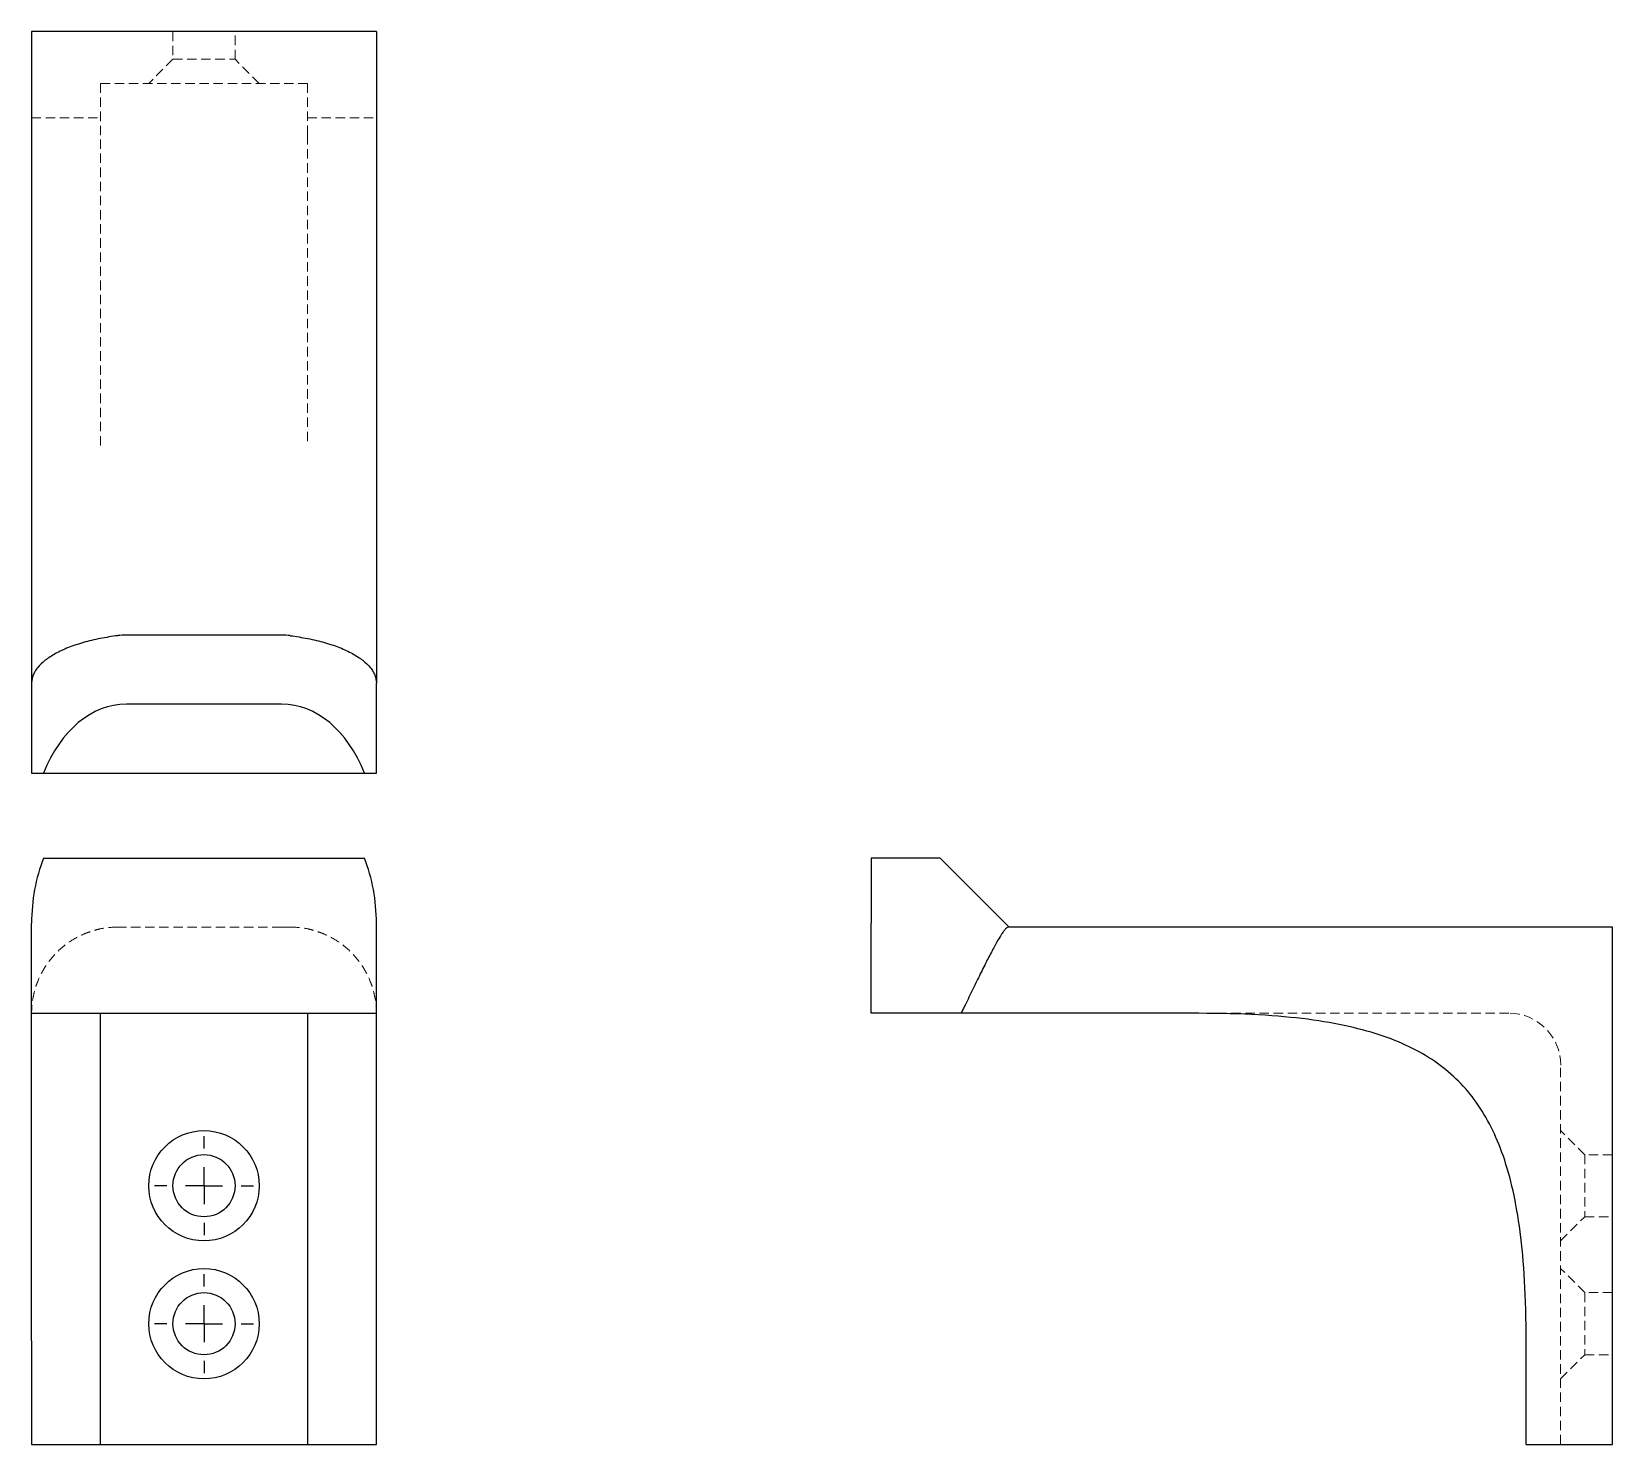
# Model space of a CAD drawing. Header units: millimetres. Extents: x 60 to 273, y 17 to 208.
import ezdxf

# ---------------------------------------------------------------- set-up
doc = ezdxf.new("R2010")
doc.units = ezdxf.units.MM
doc.linetypes.add('HIDDEN', pattern=[1.905, 1.27, -0.635])
doc.layers.add('10', color=7, linetype='Continuous')

# ---------------------------------------------------------------- blocks, each defined once
blk = doc.blocks.new('SW_CENTERMARKSYMBOL_0')
at = {"layer": '10', "color": 0}
for p, q in [((0, 5), (0, 6.69)), ((0, 0), (0, 2.5)), ((-5, 0), (-6.69, 0)), ((0, 0), (-2.5, 0)), ((0, 0), (0, -2.5)), ((0, 0), (2.5, 0)), ((5, 0), (6.69, 0)), ((0, -5), (0, -6.69))]:
    blk.add_line(p, q, dxfattribs=at)
blk = doc.blocks.new('SW_CENTERMARKSYMBOL_1')
at = {"layer": '10', "color": 0}
for p, q in [((0, 5), (0, 6.69)), ((0, 0), (0, 2.5)), ((-5, 0), (-6.69, 0)), ((0, 0), (-2.5, 0)), ((0, 0), (0, -2.5)), ((0, 0), (2.5, 0)), ((5, 0), (6.69, 0)), ((0, -5), (0, -6.69))]:
    blk.add_line(p, q, dxfattribs=at)

msp = doc.modelspace()

# ---------------------------------------------------------------- linework, layer by layer
at = {"color": 7, "linetype": 'Continuous', "lineweight": 25}
for p, q in [((59.74, 208), (59.74, 152.19)), ((71.37, 208), (59.74, 208)), ((94.63, 208), (71.37, 208)), ((106.26, 208), (94.63, 208)), ((106.26, 208), (106.26, 152.19)), ((59.74, 152.19), (59.74, 120.14)), ((106.26, 152.19), (106.26, 120.14)), ((93.47, 126.6), (72.53, 126.6)), ((59.74, 120.14), (59.74, 108)), ((106.26, 108), (106.26, 120.14)), ((93.47, 117.3), (72.53, 117.3)), ((59.74, 108), (61.35, 108)), ((61.35, 108), (104.65, 108)), ((104.65, 108), (106.26, 108)), ((61.35, 96.53), (104.65, 96.53)), ((173, 96.53), (173, 87.75)), ((182.3, 96.53), (173, 96.53)), ((191.6, 87.23), (182.3, 96.53)), ((59.74, 75.6), (59.74, 87.75)), ((106.26, 75.6), (106.26, 87.75)), ((173, 75.6), (173, 87.75)), ((273, 87.23), (191.53, 87.23)), ((273, 75.6), (273, 87.23)), ((59.74, 75.6), (106.26, 75.6)), ((185.14, 75.6), (173, 75.6)), ((217.19, 75.6), (185.14, 75.6)), ((273, 17.47), (273, 75.6)), ((59.74, 31.42), (59.74, 17.47)), ((69.05, 17.47), (69.05, 31.42)), ((96.95, 31.42), (96.95, 17.47)), ((106.26, 17.47), (106.26, 31.42)), ((261.37, 17.47), (261.37, 31.42)), ((59.74, 17.47), (69.05, 17.47)), ((69.05, 17.47), (96.95, 17.47)), ((96.95, 17.47), (106.26, 17.47)), ((261.37, 17.47), (273, 17.47))]:
    msp.add_line(p, q, dxfattribs=at)
at = {"color": 7, "linetype": 'HIDDEN', "lineweight": 18}
for p, q in [((78.81, 208), (78.81, 204.28)), ((78.81, 208), (78.81, 204.28)), ((87.19, 204.28), (87.19, 208)), ((87.19, 204.28), (87.19, 208)), ((78.81, 204.28), (75.56, 201.02)), ((78.81, 204.28), (75.56, 201.02)), ((78.81, 204.28), (87.19, 204.28)), ((78.81, 204.28), (78.81, 204.28)), ((90.44, 201.02), (87.19, 204.28)), ((90.44, 201.02), (87.19, 204.28)), ((69.05, 201.02), (96.95, 201.02)), ((69.05, 201.02), (69.05, 194.05)), ((96.95, 194.05), (96.95, 201.02)), ((59.74, 196.37), (69.05, 196.37)), ((96.95, 196.37), (106.26, 196.37)), ((69.05, 152.19), (69.05, 194.05)), ((96.95, 194.05), (96.95, 152.19)), ((71.37, 87.23), (72.53, 87.23)), ((93.47, 87.23), (72.53, 87.23)), ((94.63, 87.23), (93.47, 87.23)), ((259.05, 75.6), (217.19, 75.6)), ((266.02, 17.47), (266.02, 68.63)), ((269.28, 56.53), (266.02, 59.79)), ((269.28, 56.53), (269.28, 48.16)), ((273, 56.53), (269.28, 56.53)), ((266.02, 44.91), (269.28, 48.16)), ((269.28, 48.16), (273, 48.16)), ((269.28, 37.93), (266.02, 41.19)), ((269.28, 37.93), (269.28, 29.56)), ((273, 37.93), (269.28, 37.93)), ((266.02, 26.3), (269.28, 29.56)), ((269.28, 29.56), (273, 29.56))]:
    msp.add_line(p, q, dxfattribs=at)
at = {"color": 7, "linetype": 'Continuous', "lineweight": 25}
for centre, radius in [((83, 52.35), 7.44), ((83, 52.35), 4.19), ((83, 33.74), 7.44), ((83, 33.74), 4.19)]:
    msp.add_circle(centre, radius, dxfattribs=at)
at = {"color": 7, "linetype": 'HIDDEN', "lineweight": 18}
msp.add_arc((259.05, 68.63), 6.98, 0, 90, dxfattribs=at)
at = {"color": 7, "linetype": 'Continuous', "lineweight": 25}
for centre, start_param, end_param in [((72.53, 108.52), 0, 0.091035), ((93.47, 108.52), 6.192151, 6.283185), ((72.53, 99.21), 0, 1.063586), ((93.47, 99.21), 5.219599, 6.283185), ((72.53, 87.75), 1.063586, 1.570796), ((93.47, 87.75), 4.712389, 5.219599)]:
    msp.add_ellipse(centre, major_axis=(0, 18.09), ratio=0.707107, start_param=start_param, end_param=end_param, dxfattribs=at)
for points, knots in [([(71.37, 126.53), (70.56, 126.43), (69.77, 126.3), (68.61, 126.07), (68.22, 125.98), (67.47, 125.8), (67.1, 125.71), (66.02, 125.4), (65.34, 125.17), (64.39, 124.8), (64.09, 124.67), (63.51, 124.4), (63.23, 124.26), (62.71, 123.97), (62.46, 123.83), (62, 123.52), (61.78, 123.37), (61.17, 122.89), (60.84, 122.57), (60.43, 122.06), (60.31, 121.89), (60.11, 121.55), (60.02, 121.37), (59.88, 121.03), (59.83, 120.85), (59.78, 120.59), (59.77, 120.5), (59.75, 120.32), (59.74, 120.23), (59.74, 120.14)], [0, 0, 0, 0, 0.125, 0.125, 0.1875, 0.1875, 0.25, 0.25, 0.375, 0.375, 0.4375, 0.4375, 0.5, 0.5, 0.5625, 0.5625, 0.625, 0.625, 0.75, 0.75, 0.8125, 0.8125, 0.875, 0.875, 0.9375, 0.9375, 0.96875, 0.96875, 1, 1, 1, 1]), ([(94.63, 126.53), (95.44, 126.43), (96.23, 126.3), (97.39, 126.07), (97.78, 125.98), (98.53, 125.8), (98.9, 125.71), (99.98, 125.4), (100.66, 125.17), (101.61, 124.8), (101.91, 124.67), (102.49, 124.4), (102.77, 124.26), (103.29, 123.97), (103.54, 123.83), (104, 123.52), (104.22, 123.37), (104.83, 122.89), (105.16, 122.57), (105.57, 122.06), (105.69, 121.89), (105.89, 121.55), (105.98, 121.37), (106.12, 121.03), (106.17, 120.85), (106.22, 120.59), (106.23, 120.5), (106.25, 120.32), (106.26, 120.23), (106.26, 120.14)], [0, 0, 0, 0, 0.125, 0.125, 0.1875, 0.1875, 0.25, 0.25, 0.375, 0.375, 0.4375, 0.4375, 0.5, 0.5, 0.5625, 0.5625, 0.625, 0.625, 0.75, 0.75, 0.8125, 0.8125, 0.875, 0.875, 0.9375, 0.9375, 0.96875, 0.96875, 1, 1, 1, 1]), ([(191.53, 87.23), (191.43, 87.23), (191.3, 87.15), (191.07, 86.91), (190.98, 86.81), (190.8, 86.56), (190.71, 86.42), (190.4, 85.96), (190.17, 85.58), (189.8, 84.91), (189.67, 84.68), (189.4, 84.18), (189.26, 83.92), (188.97, 83.37), (188.83, 83.09), (188.52, 82.5), (188.37, 82.19), (187.89, 81.24), (187.57, 80.58), (187.06, 79.56), (186.89, 79.21), (186.55, 78.51), (186.37, 78.15), (186.03, 77.43), (185.85, 77.07), (185.59, 76.52), (185.5, 76.34), (185.32, 75.97), (185.23, 75.79), (185.14, 75.6)], [0, 0, 0, 0, 0.125, 0.125, 0.1875, 0.1875, 0.25, 0.25, 0.375, 0.375, 0.4375, 0.4375, 0.5, 0.5, 0.5625, 0.5625, 0.625, 0.625, 0.75, 0.75, 0.8125, 0.8125, 0.875, 0.875, 0.9375, 0.9375, 0.96875, 0.96875, 1, 1, 1, 1]), ([(59.74, 31.42), (59.74, 37.37), (59.74, 42.11), (59.74, 46.13), (59.74, 50.16), (59.74, 53.47), (59.74, 56.32), (59.74, 59.17), (59.74, 61.56), (59.74, 63.61), (59.74, 65.66), (59.74, 67.39), (59.74, 68.86), (59.74, 70.33), (59.74, 71.54), (59.74, 72.52), (59.74, 73.5), (59.74, 74.26), (59.74, 74.79), (59.74, 75.31), (59.74, 75.6), (59.74, 75.6)], [-5.014407, -5.014407, -5.014407, -5.014407, -4.298063, -4.298063, -4.298063, -3.581719, -3.581719, -3.581719, -2.865375, -2.865375, -2.865375, -2.149032, -2.149032, -2.149032, -1.432688, -1.432688, -1.432688, -0.716344, -0.716344, -0.716344, 0, 0, 0, 0]), ([(69.05, 31.42), (69.05, 37.37), (69.05, 42.11), (69.05, 46.13), (69.05, 50.16), (69.05, 53.47), (69.05, 56.32), (69.05, 59.17), (69.05, 61.56), (69.05, 63.61), (69.05, 65.66), (69.05, 67.39), (69.05, 68.86), (69.05, 70.33), (69.05, 71.54), (69.05, 72.52), (69.05, 73.5), (69.05, 74.26), (69.05, 74.79), (69.05, 75.31), (69.05, 75.6), (69.05, 75.6)], [0, 0, 0, 0, 0.716344, 0.716344, 0.716344, 1.432688, 1.432688, 1.432688, 2.149032, 2.149032, 2.149032, 2.865375, 2.865375, 2.865375, 3.581719, 3.581719, 3.581719, 4.298063, 4.298063, 4.298063, 5.014407, 5.014407, 5.014407, 5.014407]), ([(96.95, 75.6), (96.95, 75.6), (96.95, 75.31), (96.95, 74.79), (96.95, 74.26), (96.95, 73.5), (96.95, 72.52), (96.95, 71.54), (96.95, 70.33), (96.95, 68.86), (96.95, 67.39), (96.95, 65.66), (96.95, 63.61), (96.95, 61.56), (96.95, 59.17), (96.95, 56.32), (96.95, 53.47), (96.95, 50.16), (96.95, 46.13), (96.95, 42.11), (96.95, 37.37), (96.95, 31.42)], [0, 0, 0, 0, 0.716344, 0.716344, 0.716344, 1.432688, 1.432688, 1.432688, 2.149032, 2.149032, 2.149032, 2.865375, 2.865375, 2.865375, 3.581719, 3.581719, 3.581719, 4.298063, 4.298063, 4.298063, 5.014407, 5.014407, 5.014407, 5.014407]), ([(106.26, 31.42), (106.26, 37.37), (106.26, 42.11), (106.26, 46.13), (106.26, 50.16), (106.26, 53.47), (106.26, 56.32), (106.26, 59.17), (106.26, 61.56), (106.26, 63.61), (106.26, 65.66), (106.26, 67.39), (106.26, 68.86), (106.26, 70.33), (106.26, 71.54), (106.26, 72.52), (106.26, 73.5), (106.26, 74.26), (106.26, 74.79), (106.26, 75.31), (106.26, 75.6), (106.26, 75.6)], [0, 0, 0, 0, 0.716344, 0.716344, 0.716344, 1.432688, 1.432688, 1.432688, 2.149032, 2.149032, 2.149032, 2.865375, 2.865375, 2.865375, 3.581719, 3.581719, 3.581719, 4.298063, 4.298063, 4.298063, 5.014407, 5.014407, 5.014407, 5.014407]), ([(261.37, 31.42), (261.37, 37.37), (261.08, 42.11), (260.55, 46.13), (260.03, 50.16), (259.27, 53.47), (258.29, 56.32), (257.3, 59.17), (256.09, 61.56), (254.63, 63.61), (253.16, 65.66), (251.43, 67.39), (249.38, 68.86), (247.32, 70.33), (244.94, 71.54), (242.09, 72.52), (239.24, 73.5), (235.93, 74.26), (231.9, 74.79), (227.87, 75.31), (223.14, 75.6), (217.19, 75.6)], [0, 0, 0, 0, 0.716344, 0.716344, 0.716344, 1.432688, 1.432688, 1.432688, 2.149032, 2.149032, 2.149032, 2.865375, 2.865375, 2.865375, 3.581719, 3.581719, 3.581719, 4.298063, 4.298063, 4.298063, 5.014407, 5.014407, 5.014407, 5.014407])]:
    msp.add_open_spline(points, degree=3, knots=knots, dxfattribs=at)
at = {"color": 7, "linetype": 'HIDDEN', "lineweight": 18}
for points in [[(71.37, 87.23), (70.56, 87.23), (69.77, 87.15), (68.61, 86.91), (68.22, 86.81), (67.47, 86.56), (67.1, 86.42), (66.02, 85.96), (65.34, 85.58), (64.39, 84.91), (64.09, 84.68), (63.51, 84.18), (63.23, 83.92), (62.71, 83.37), (62.46, 83.09), (62, 82.5), (61.78, 82.19), (61.17, 81.24), (60.84, 80.58), (60.43, 79.56), (60.31, 79.21), (60.11, 78.51), (60.02, 78.15), (59.88, 77.43), (59.83, 77.07), (59.78, 76.52), (59.77, 76.34), (59.75, 75.97), (59.74, 75.79), (59.74, 75.6)], [(94.63, 87.23), (95.44, 87.23), (96.23, 87.15), (97.39, 86.91), (97.78, 86.81), (98.53, 86.56), (98.9, 86.42), (99.98, 85.96), (100.66, 85.58), (101.61, 84.91), (101.91, 84.68), (102.49, 84.18), (102.77, 83.92), (103.29, 83.37), (103.54, 83.09), (104, 82.5), (104.22, 82.19), (104.83, 81.24), (105.16, 80.58), (105.57, 79.56), (105.69, 79.21), (105.89, 78.51), (105.98, 78.15), (106.12, 77.43), (106.17, 77.07), (106.22, 76.52), (106.23, 76.34), (106.25, 75.97), (106.26, 75.79), (106.26, 75.6)]]:
    msp.add_open_spline(points, degree=3, knots=[0, 0, 0, 0, 0.125, 0.125, 0.1875, 0.1875, 0.25, 0.25, 0.375, 0.375, 0.4375, 0.4375, 0.5, 0.5, 0.5625, 0.5625, 0.625, 0.625, 0.75, 0.75, 0.8125, 0.8125, 0.875, 0.875, 0.9375, 0.9375, 0.96875, 0.96875, 1, 1, 1, 1], dxfattribs=at)

# ---------------------------------------------------------------- block references
at = {"layer": '10'}
for name, p in [('SW_CENTERMARKSYMBOL_0', (83, 52.35)), ('SW_CENTERMARKSYMBOL_1', (83, 33.74))]:
    msp.add_blockref(name, p, dxfattribs=at)

doc.saveas('drawing.dxf')
